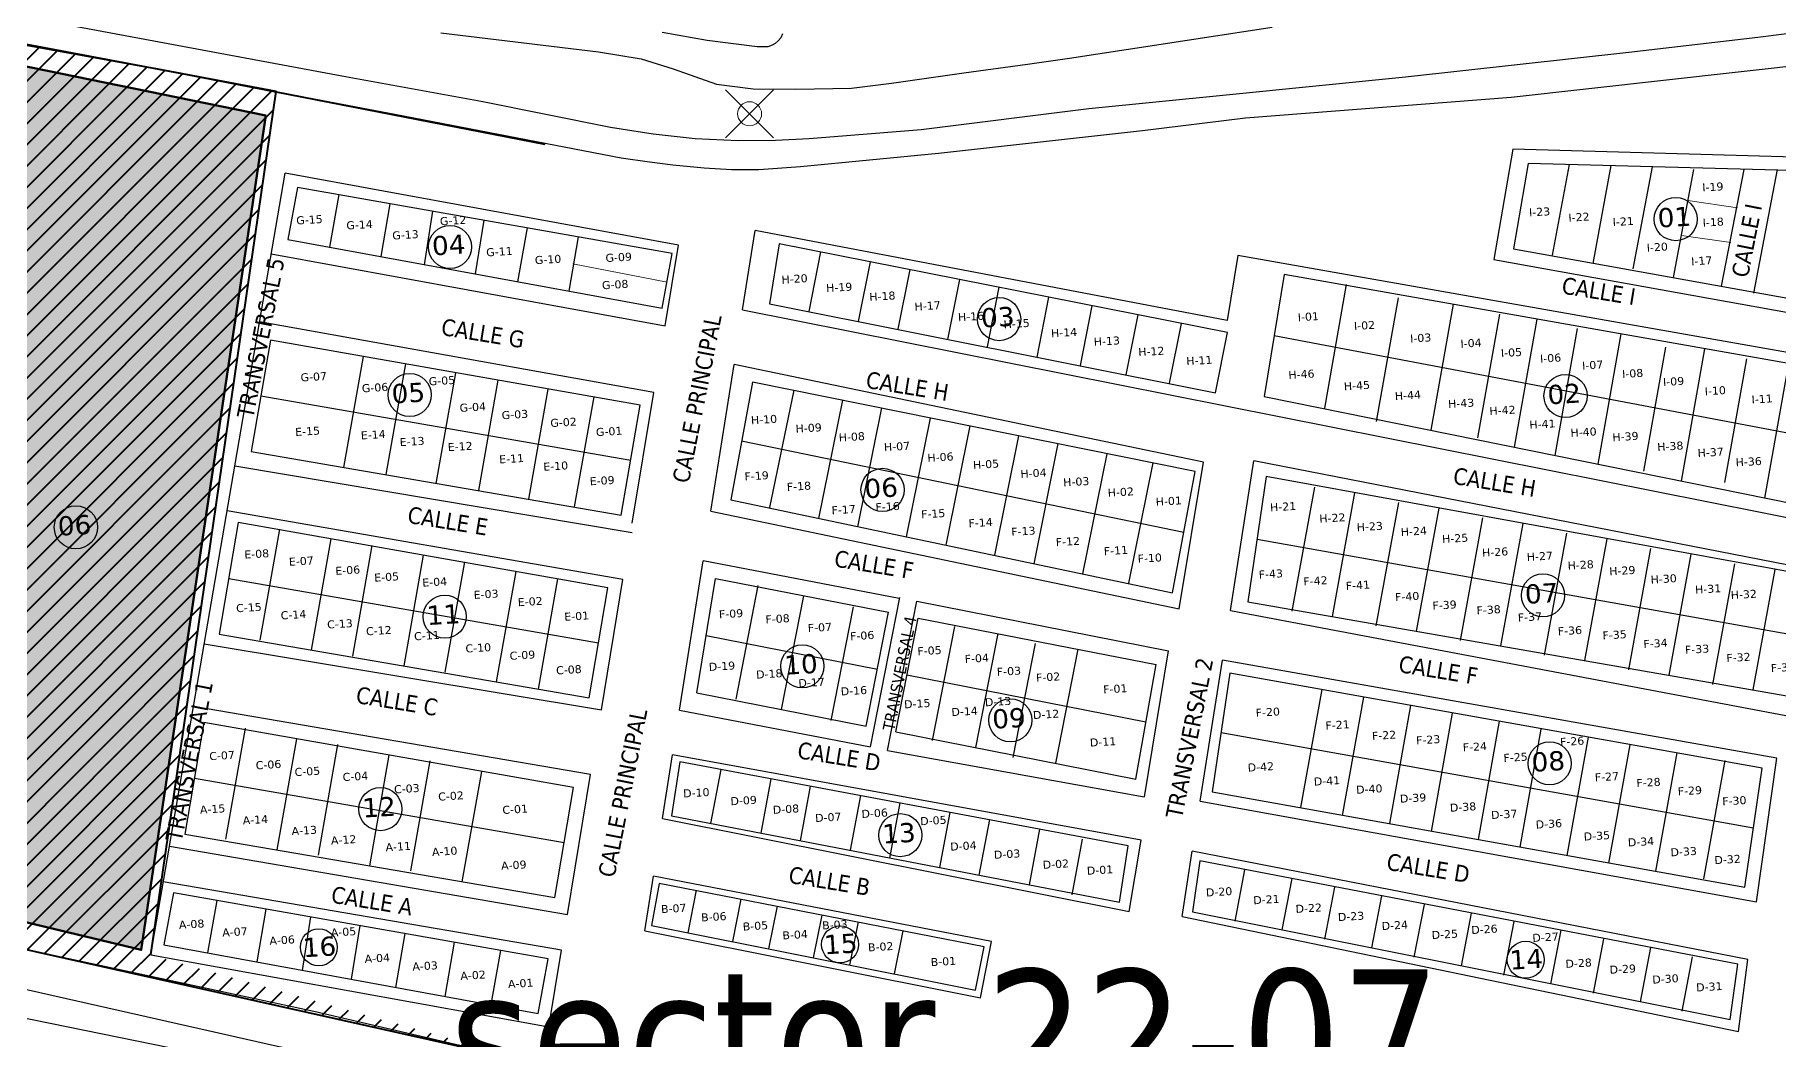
# Model space of a CAD drawing. Header units: metres. Extents: x 2 to 659295185, y -28 to 1124222152.
# Drawn here: x 657297.8 to 657661.3, y 1122359.4 to 1122568.8 of the extents above; entities that cross this region are included whole.
import ezdxf

# ---------------------------------------------------------------- set-up
doc = ezdxf.new("R2010")
doc.units = ezdxf.units.M
doc.header["$MEASUREMENT"] = 0
doc.header["$PDMODE"] = 35
doc.header["$PDSIZE"] = 5
doc.linetypes.add('HIDDEN', pattern=[0.375, 0.25, -0.125])
for name, color, linetype in [('CALLES', 1, 'CONTINUOUS'), ('Cota', 3, 'CONTINUOUS'), ('LOTES DE TERRENO PARA URBANIZAR', 1, 'CONTINUOUS'), ('MANZANA', 30, 'CONTINUOUS'), ('Numero de manzana', 6, 'CONTINUOUS'), ('Nº parcela', 4, 'CONTINUOUS'), ('Parcelas', 140, 'CONTINUOUS'), ('PUNTO', 3, 'CONTINUOUS'), ('TEXTOS', 7, 'CONTINUOUS')]:
    doc.layers.add(name, color=color, linetype=linetype)
doc.layers.add('OCUPACIONES IRREGULARES', color=34, linetype='CONTINUOUS', lineweight=200)
doc.styles.add('ROMAN', font='verdana.ttf')
doc.styles.get("Standard").update_dxf_attribs({"font": 'tahoma.ttf'})

msp = doc.modelspace()

# ---------------------------------------------------------------- hatches: boundary and pattern name
at = {"layer": 'LOTES DE TERRENO PARA URBANIZAR', "lineweight": 40}
h = msp.add_hatch(dxfattribs=at)
h.set_pattern_fill('ANSI31', color=1, scale=25, style=0)
edge = h.paths.add_edge_path()
edge.add_line((657322, 1122377), (657348.1697, 1122556.9868))
edge.add_line((657348.1697, 1122556.9868), (657323.4363, 1122561.6858))
edge.add_line((657323.4363, 1122561.6858), (657272.8811, 1122570.8639))
edge.add_line((657272.8811, 1122570.8639), (657097.1397, 1122602.7692))
edge.add_line((657097.1397, 1122602.7692), (657078.2462, 1122426.7833))
edge.add_line((657078.2462, 1122426.7833), (657404.897, 1122353.7881))
at = {"layer": 'OCUPACIONES IRREGULARES', "lineweight": 200, "transparency": 33554651}
h = msp.add_hatch(color=256, dxfattribs=at)
h.dxf.hatch_style = 1
h.set_gradient(color1=(153, 76, 0), one_color=1, tint=1)
h.paths.add_polyline_path([(657346, 1122552), (657014, 1122620), (656982, 1122459), (657320, 1122378)])

# ---------------------------------------------------------------- linework, layer by layer
at = {"layer": 'Cota', "lineweight": 0}
for p, q in [((657642.4889, 1122534.2541), (657652.802, 1122532.7547)), ((657641.1147, 1122527.0151), (657651.4277, 1122525.5157)), ((657410.007, 1122521.109), (657429.6558, 1122517.2751))]:
    msp.add_line(p, q, dxfattribs=at)
at = {"layer": 'LOTES DE TERRENO PARA URBANIZAR', "color": 1, "lineweight": 40}
msp.add_lwpolyline([(657322, 1122377), (657348.1697, 1122556.9868), (657323.4363, 1122561.6858), (657272.8811, 1122570.8639), (657097.1397, 1122602.7692), (657078.2462, 1122426.7833), (657404.897, 1122353.7881)], dxfattribs=at)
at = {"layer": 'MANZANA', "lineweight": -2}
for p, q in [((657701.3269, 1122573.8633), (657657.0797, 1122568.2545)), ((657272.8811, 1122570.8639), (657323.4363, 1122561.6858)), ((657362.5629, 1122560.0861), (657301.7003, 1122571.4338)), ((657382.4683, 1122569.2443), (657415.361, 1122565.3051)), ((657438.0288, 1122567.6146), (657428.6038, 1122569.3443)), ((657453.6959, 1122569.0043), (657453.3743, 1122568.2345)), ((657513.5525, 1122563.9654), (657555.8207, 1122570.454)), ((657415.361, 1122565.3051), (657424.2418, 1122563.7954)), ((657448.4516, 1122566.3349), (657438.0288, 1122567.6146)), ((657449.8699, 1122566.3349), (657448.4516, 1122566.3349)), ((657450.6367, 1122566.3449), (657449.8699, 1122566.3349)), ((657451.519, 1122566.6748), (657450.6367, 1122566.3449)), ((657452.1705, 1122567.0147), (657451.519, 1122566.6748)), ((657452.8301, 1122567.5646), (657452.1705, 1122567.0147)), ((657453.3743, 1122568.2345), (657452.8301, 1122567.5646)), ((657605.6339, 1122555.857), (657702.1267, 1122566.5648)), ((657657.0797, 1122568.2545), (657630.1323, 1122565.1451)), ((657323.4363, 1122561.6858), (657372.9032, 1122552.2877)), ((657424.2418, 1122563.7954), (657430.9374, 1122561.7158)), ((657430.9374, 1122561.7158), (657439.9336, 1122558.5565)), ((657491.5361, 1122560.886), (657504.7872, 1122562.7056)), ((657504.7872, 1122562.7056), (657513.5525, 1122563.9654)), ((657630.1323, 1122565.1451), (657583.5845, 1122559.9662)), ((657390.8626, 1122554.9072), (657362.5629, 1122560.0861)), ((657439.9336, 1122558.5565), (657447.6105, 1122557.5866)), ((657468.1014, 1122557.6766), (657476.4215, 1122558.7164)), ((657476.4215, 1122558.7164), (657491.5361, 1122560.886)), ((657583.5845, 1122559.9662), (657546.239, 1122556.2569)), ((657417.843, 1122549.4983), (657390.8626, 1122554.9072)), ((657447.6105, 1122557.5866), (657456.483, 1122557.5167)), ((657456.483, 1122557.5167), (657468.1014, 1122557.6766)), ((657546.239, 1122556.2569), (657517.5435, 1122553.3675)), ((657550.2053, 1122551.5179), (657605.6339, 1122555.857)), ((657372.9032, 1122552.2877), (657420.0611, 1122543.1996)), ((657517.5435, 1122553.3675), (657482.6059, 1122549.0084)), ((657528.7414, 1122548.8784), (657550.2053, 1122551.5179)), ((657426.7238, 1122548.0986), (657417.843, 1122549.4983)), ((657435.4974, 1122547.1388), (657426.7238, 1122548.0986)), ((657444.4771, 1122546.7389), (657435.4974, 1122547.1388)), ((657459.2701, 1122547.1388), (657452.2612, 1122546.7689)), ((657482.6059, 1122549.0084), (657459.2701, 1122547.1388)), ((657486.2423, 1122544.1594), (657528.7414, 1122548.8784)), ((657452.2612, 1122546.7689), (657444.4771, 1122546.7389)), ((657457.4313, 1122541.3799), (657486.2423, 1122544.1594)), ((657420.0611, 1122543.1996), (657425.9817, 1122542.3398)), ((657425.9817, 1122542.3398), (657430.8055, 1122541.6999)), ((657430.8055, 1122541.6999), (657437.3857, 1122541.07)), ((657437.3857, 1122541.07), (657443.0835, 1122540.7601)), ((657443.0835, 1122540.7601), (657448.7814, 1122540.7801)), ((657448.7814, 1122540.7801), (657457.4313, 1122541.3799)), ((657355.9744, 1122365.1858), (657222.8205, 1122393.79)), ((657404.897, 1122353.7881), (657355.9744, 1122365.1858))]:
    msp.add_line(p, q, dxfattribs=at)
at = {"layer": 'MANZANA', "lineweight": -3}
for p, q in [((657432, 1122525), (657350, 1122540)), ((657445.3972, 1122511.4777), (657448, 1122528)), ((657546.3865, 1122509.2597), (657448, 1122528)), ((657347.1087, 1122523.1685), (657429.2081, 1122508.1449)), ((657429.2081, 1122508.1449), (657432, 1122525)), ((657548.6251, 1122522.7943), (657546.3865, 1122509.2597)), ((657689, 1122498), (657548.6251, 1122522.7943)), ((657445.3972, 1122511.4777), (657679, 1122465)), ((657426.9095, 1122494.2684), (657344.6748, 1122509)), ((657438.7806, 1122469.4767), (657443.6033, 1122500.0908)), ((657541.4946, 1122479.6825), (657443.6033, 1122500.0908)), ((657422.3928, 1122467.0008), (657426.9095, 1122494.2684)), ((657339.5186, 1122478.9835), (657422.3928, 1122465.0584)), ((657536.4392, 1122449.1169), (657541.4946, 1122479.6825)), ((657547.0752, 1122448.8098), (657552, 1122480)), ((657691.1966, 1122452.843), (657552, 1122480)), ((657420.4493, 1122455.268), (657337.8958, 1122469.5365)), ((657438.7806, 1122469.4767), (657536.4392, 1122449.1169)), ((657432.2103, 1122428), (657437.1564, 1122459.167)), ((657478.0265, 1122451.3065), (657437.1564, 1122459.167)), ((657415.9495, 1122428.1027), (657420.4493, 1122455.268)), ((657472.0236, 1122420.3428), (657478.161, 1122451.5012)), ((657475.5882, 1122419.5904), (657481.7256, 1122450.7487)), ((657481.7236, 1122450.7388), (657534.1927, 1122440.4038)), ((657547.0752, 1122448.8098), (657685.8339, 1122422.5322)), ((657333.1348, 1122441.8205), (657415.9495, 1122428.1027)), ((657529.1442, 1122409.9491), (657534.1927, 1122440.4038)), ((657540.7913, 1122409.0114), (657545.4319, 1122438.4021)), ((657661, 1122418), (657545.4319, 1122438.4021)), ((657413.7072, 1122414.5656), (657330.8966, 1122428.7908)), ((657432.2103, 1122428), (657472.0236, 1122420.3428)), ((657428.6922, 1122405.4375), (657430.781, 1122418.6967)), ((657528.4671, 1122400.9166), (657430.781, 1122418.6967)), ((657475.5882, 1122419.5904), (657529.1427, 1122409.9507)), ((657656.7947, 1122388.0371), (657661, 1122418)), ((657408.8704, 1122385.3658), (657413.7072, 1122414.5656)), ((657540.7913, 1122409.0114), (657656.7947, 1122388.0371)), ((657428.6922, 1122405.4375), (657526, 1122386)), ((657325.8858, 1122399.6208), (657408.8704, 1122385.3658)), ((657526, 1122386), (657528.4671, 1122400.9166)), ((657537, 1122385), (657539.1442, 1122398.5799)), ((657655, 1122376), (657539.1442, 1122398.5799)), ((657407.6411, 1122377.9445), (657324.6123, 1122392.2071)), ((657425, 1122382), (657426.7987, 1122393.4179)), ((657497.2802, 1122379.7516), (657426.7987, 1122393.4179)), ((657537, 1122385), (657653, 1122361)), ((657425, 1122382), (657495, 1122368)), ((657322, 1122377), (657405, 1122362)), ((657405, 1122362), (657407.6411, 1122377.9445)), ((657495, 1122368), (657497.2802, 1122379.7516)), ((657653, 1122361), (657655, 1122376))]:
    msp.add_line(p, q, dxfattribs=at)
for points in [[(657602, 1122522), (657702, 1122504), (657702, 1122522), (657675, 1122527), (657677, 1122543), (657606, 1122545), (657602, 1122522), (657602, 1122522)], [(657322, 1122377), (657350, 1122540)]]:
    msp.add_lwpolyline(points, dxfattribs=at)
at = {"layer": 'MANZANA', "lineweight": -2}
msp.add_lwpolyline([(657273.3098, 1122374.8838), (657348.446, 1122357.9673), (657381.7922, 1122351.0287), (657398.2426, 1122347.2295), (657401.978, 1122346.0297), (657404.0642, 1122344.83), (657406.0432, 1122343.1803), (657407.2553, 1122341.3007), (657408.0305, 1122338.9811), (657408.2613, 1122336.6616), (657408.2778, 1122333.8922), (657407.9562, 1122331.1327), (657402.1677, 1122302.1286), (657401.8461, 1122301.4588), (657399.5455, 1122300.7889), (657397.6819, 1122300.7789), (657394.9443, 1122301.0989), (657270.7866, 1122326.2137)], dxfattribs=at)
at = {"layer": 'Numero de manzana', "lineweight": -2}
for centre, radius in [((657639.935, 1122530.4018), 4.5001), ((657384.3912, 1122524.5896), 4.5001), ((657498.8623, 1122509.5476), 4.5001), ((657375.9726, 1122493.7336), 4.5001), ((657616.9642, 1122493.5295), 4.5001), ((657474.5652, 1122473.9357), 4.5001), ((657306.3783, 1122466.1386), 4.5001), ((657612.2565, 1122451.9394), 4.5001), ((657383.2836, 1122447.5115), 4.5001), ((657457.8338, 1122437.1527), 4.5001), ((657501.2027, 1122425.8969), 4.5001), ((657613.6436, 1122416.9114), 4.5001), ((657369.8708, 1122407.3694), 4.5001), ((657478.2571, 1122401.9391), 4.5001), ((657357.0294, 1122378.55), 3.8521), ((657465.7042, 1122379.161), 3.8521), ((657608.6568, 1122375.959), 3.8521)]:
    msp.add_circle(centre, radius, dxfattribs=at)
at = {"layer": 'Nº parcela', "lineweight": 40}
msp.add_lwpolyline([(656991.9739, 1122626.5494), (657130.0419, 1122597.9446), (657233.275, 1122578.7629), (657329.5623, 1122560.5215), (657404.1619, 1122545.9992)], dxfattribs=at)
at = {"layer": 'OCUPACIONES IRREGULARES', "lineweight": 200}
msp.add_lwpolyline([(657346, 1122552), (657014, 1122620), (656982, 1122459), (657320, 1122378), (657346, 1122552)], dxfattribs=at)
at = {"layer": 'Parcelas', "lineweight": -3}
for p, q in [((657614.2217, 1122522.9131), (657617.7834, 1122541.7918)), ((657622.7275, 1122521.1443), (657626.4997, 1122541.5564)), ((657631.0655, 1122520.0085), (657635.087, 1122541.3244)), ((657639.4813, 1122518.2062), (657643.7359, 1122540.7574)), ((657649.51, 1122516.4189), (657654.182, 1122540.7534)), ((657656.1893, 1122514.9755), (657661.1384, 1122540.7534)), ((657361.1948, 1122535.4992), (657359.2698, 1122524.5275)), ((657371.8625, 1122533.5867), (657369.9375, 1122522.615)), ((657380.7448, 1122532.0692), (657378.9875, 1122520.9006)), ((657391.4125, 1122530.1567), (657389.6552, 1122518.9881)), ((657400.4425, 1122528.6132), (657398.4608, 1122517.3186)), ((657411.1102, 1122526.7007), (657409.1285, 1122515.4061)), ((657459.2445, 1122511.149), (657461.7147, 1122523.6087)), ((657469.5818, 1122509.024), (657472.052, 1122521.4837)), ((657477.8389, 1122507.4437), (657480.3127, 1122519.9216)), ((657488.1763, 1122505.3187), (657490.6501, 1122517.7965)), ((657496.4333, 1122503.7385), (657498.9107, 1122516.2344)), ((657566.7523, 1122490.9679), (657571.3146, 1122516.7856)), ((657506.7707, 1122501.6134), (657509.2481, 1122514.1094)), ((657515.8068, 1122499.8509), (657518.2841, 1122512.3468)), ((657577.5397, 1122488.1924), (657582.1019, 1122514.0101)), ((657588.9511, 1122486.368), (657593.5919, 1122512.6303)), ((657525.3651, 1122497.9082), (657527.8461, 1122510.4223)), ((657534.3897, 1122496.1718), (657536.8671, 1122508.6677)), ((657598.6765, 1122484.7715), (657603.2388, 1122510.5892)), ((657606.3461, 1122482.8356), (657611.0655, 1122509.5426)), ((657614.7896, 1122481.1209), (657619.4664, 1122507.5869)), ((657355.9033, 1122503.6103), (657355.9084, 1122503.6395)), ((657556.2085, 1122506.1542), (657680.3053, 1122482.6196)), ((657623.741, 1122479.3031), (657628.539, 1122506.4548)), ((657633.2763, 1122477.8701), (657637.8386, 1122503.6878)), ((657362.2434, 1122478.6002), (657366.3304, 1122501.7711)), ((657371.0991, 1122477.1571), (657375.1709, 1122500.2419)), ((657641.136, 1122475.7707), (657646.0125, 1122503.3671)), ((657650.1931, 1122475.477), (657654.7554, 1122501.2947)), ((657658.5309, 1122472.2383), (657663.4861, 1122500.2793)), ((657381.521, 1122475.2887), (657385.5928, 1122498.3735)), ((657390.3902, 1122473.8433), (657394.4468, 1122496.8419)), ((657344.9514, 1122493.5517), (657422.0593, 1122480.1287)), ((657400.8121, 1122471.9749), (657404.8687, 1122494.9735)), ((657410.3656, 1122470.3697), (657414.4222, 1122493.3682)), ((657451.0612, 1122470.2933), (657456.1126, 1122494.7169)), ((657461.2934, 1122467.9929), (657466.2675, 1122492.6167)), ((657469.4055, 1122466.2518), (657474.4089, 1122491.021)), ((657479.5604, 1122464.1516), (657484.5639, 1122488.9208)), ((657487.821, 1122462.3994), (657492.8552, 1122487.3206)), ((657445.1691, 1122484.147), (657537.3609, 1122465.1102)), ((657497.976, 1122460.2992), (657503.0101, 1122485.2204)), ((657506.1417, 1122458.5145), (657511.2066, 1122483.5877)), ((657516.2966, 1122456.4143), (657521.3615, 1122481.4875)), ((657525.9286, 1122454.4879), (657530.9935, 1122479.5611)), ((657559.9649, 1122448.6809), (657564.6684, 1122474.4806)), ((657568.3565, 1122447.539), (657573.0599, 1122473.3387)), ((657577.5098, 1122445.6191), (657582.1891, 1122471.2865)), ((657451.1385, 1122470.0931), (657451.1467, 1122470.1337)), ((657585.9013, 1122444.4772), (657590.5806, 1122470.1445)), ((657595.0546, 1122442.5573), (657599.7098, 1122468.0923)), ((657344.8145, 1122442.5652), (657348.9015, 1122465.736)), ((657355.5285, 1122440.5312), (657359.6155, 1122463.702)), ((657552.6554, 1122463.6614), (657674.4431, 1122441.9322)), ((657603.4461, 1122441.4154), (657608.1013, 1122466.9504)), ((657612.5995, 1122439.4955), (657617.2305, 1122464.8982)), ((657620.991, 1122438.3536), (657625.6221, 1122463.7562)), ((657364.0921, 1122439.2537), (657368.1639, 1122462.3384)), ((657374.8062, 1122437.2196), (657378.878, 1122460.3044)), ((657630.1443, 1122436.4337), (657634.7513, 1122461.704)), ((657638.5358, 1122435.2918), (657643.1428, 1122460.5621)), ((657383.3832, 1122435.9399), (657387.4399, 1122458.9384)), ((657394.0973, 1122433.9059), (657398.1539, 1122456.9044)), ((657647.6892, 1122433.3719), (657652.272, 1122458.5099)), ((657656.0807, 1122432.23), (657660.6635, 1122457.3679)), ((657338.2365, 1122455.4827), (657415.3444, 1122442.0596)), ((657402.8092, 1122432.362), (657406.8658, 1122455.3605)), ((657435.8546, 1122431.6494), (657439.7153, 1122455.4683)), ((657439.7153, 1122455.4683), (657475.8101, 1122448.4181)), ((657444.0312, 1122430.3226), (657448.6593, 1122454.0173)), ((657453.5159, 1122428.174), (657458.144, 1122451.8687)), ((657463.8805, 1122425.8301), (657468.5086, 1122449.5247)), ((657471.1772, 1122424.6986), (657475.8101, 1122448.4181)), ((657477.3326, 1122423.4873), (657481.9672, 1122447.2155)), ((657481.9672, 1122447.2155), (657531.6055, 1122437.52)), ((657484.9749, 1122421.6768), (657489.6141, 1122445.4284)), ((657437.7849, 1122443.5589), (657473.4936, 1122436.5582)), ((657494.0127, 1122420.2049), (657498.6519, 1122443.9566)), ((657501.8309, 1122418.1028), (657506.4747, 1122441.8778)), ((657510.6928, 1122416.9226), (657515.3366, 1122440.6977)), ((657479.6499, 1122435.3514), (657529.4892, 1122425.5801)), ((657527.3729, 1122413.6402), (657531.6055, 1122437.52)), ((657435.8546, 1122431.6494), (657471.1772, 1122424.6986)), ((657561.7951, 1122407.6729), (657566.2, 1122432.3151)), ((657570.4835, 1122406.0384), (657574.8902, 1122430.6906)), ((657580.3, 1122404.3547), (657584.7067, 1122429.0069)), ((657588.9884, 1122402.7203), (657593.3968, 1122427.3825)), ((657337.6527, 1122401.0941), (657341.7397, 1122424.265)), ((657477.3326, 1122423.4873), (657527.3729, 1122413.6402)), ((657598.8049, 1122401.0366), (657603.2133, 1122425.6988)), ((657607.4932, 1122399.4021), (657611.9035, 1122424.0743)), ((657348.3686, 1122398.8499), (657352.4556, 1122422.0208)), ((657356.9303, 1122397.7826), (657361.0021, 1122420.8674)), ((657545.1493, 1122423.3683), (657656.1375, 1122403.4978)), ((657617.3097, 1122397.7184), (657621.72, 1122422.3906)), ((657625.9981, 1122396.084), (657630.4102, 1122420.7662)), ((657367.6462, 1122395.5384), (657371.718, 1122418.6231)), ((657376.2214, 1122394.4688), (657380.2781, 1122417.4674)), ((657635.8146, 1122394.4003), (657640.2266, 1122419.0825)), ((657645.8076, 1122392.816), (657650.2197, 1122417.4982)), ((657331.0766, 1122413.8014), (657408.1845, 1122400.3783)), ((657386.9373, 1122392.2246), (657390.9939, 1122415.2231)), ((657438.7685, 1122404.3564), (657440.8831, 1122415.6557)), ((657449.2248, 1122402.3805), (657451.3393, 1122413.6798)), ((657457.4256, 1122400.7628), (657459.5586, 1122412.1608)), ((657467.8819, 1122398.7869), (657470.0149, 1122410.1849)), ((657551.9787, 1122409.3565), (657551.9919, 1122409.4307)), ((657476.0827, 1122397.1692), (657478.2341, 1122408.666)), ((657486.5389, 1122395.1933), (657488.6904, 1122406.6901)), ((657494.7397, 1122393.5756), (657496.9097, 1122405.1711)), ((657505.196, 1122391.5997), (657507.3659, 1122403.1952)), ((657514.0715, 1122389.5249), (657516.2415, 1122401.1204)), ((657548.0731, 1122384.0293), (657550.1208, 1122394.6899)), ((657557.8895, 1122382.2207), (657559.9372, 1122392.8813)), ((657566.7502, 1122380.2785), (657568.8281, 1122391.0966)), ((657335.7458, 1122388.3472), (657333.8209, 1122377.3755)), ((657434.0285, 1122381.5963), (657435.771, 1122390.4648)), ((657443.3388, 1122379.7365), (657445.0814, 1122388.605)), ((657450.8646, 1122378.2291), (657452.6485, 1122387.1486)), ((657576.5666, 1122378.4699), (657578.6445, 1122389.2879)), ((657585.4273, 1122376.5277), (657587.5355, 1122387.5033)), ((657346.0033, 1122386.4981), (657344.0783, 1122375.5263)), ((657355.2959, 1122384.9171), (657353.5386, 1122373.7485)), ((657460.175, 1122376.3693), (657461.9589, 1122385.2888)), ((657467.7605, 1122374.85), (657469.5254, 1122383.8326)), ((657595.2437, 1122374.7191), (657597.3519, 1122385.6946)), ((657604.1044, 1122372.7769), (657606.2428, 1122383.91)), ((657365.5534, 1122383.068), (657363.796, 1122371.8994)), ((657374.9935, 1122381.4612), (657373.0119, 1122370.1665)), ((657477.0708, 1122372.9901), (657478.8358, 1122381.9727)), ((657613.9208, 1122370.9683), (657616.0592, 1122382.1013)), ((657622.7915, 1122369.0241), (657624.9602, 1122380.3147)), ((657385.251, 1122379.612), (657383.2693, 1122368.3174)), ((657394.9031, 1122377.9057), (657392.9215, 1122366.6111)), ((657632.6079, 1122367.2155), (657634.7766, 1122378.506)), ((657641.2617, 1122365.2633), (657643.4304, 1122376.5539))]:
    msp.add_line(p, q, dxfattribs=at)
for points in [[(657609.1801, 1122542.0241), (657606.1323, 1122524.2269), (657697.2851, 1122507.8194), (657697.2851, 1122519.3093), (657671.5415, 1122523.2903), (657674.167, 1122540.2689), (657609.1801, 1122542.0241)], [(657350.5562, 1122526.1801), (657428.6018, 1122511.8241), (657430.7059, 1122523.2627), (657352.6039, 1122536.9657), (657350.5562, 1122526.1801)], [(657452.9838, 1122525.264), (657450.9874, 1122512.7292), (657543.9724, 1122494.2003), (657546.4692, 1122506.7302), (657452.9838, 1122525.264)], [(657554.1222, 1122493.4407), (657675.9259, 1122468.7059), (657684.6848, 1122496.5333), (657558.2948, 1122518.8677), (657554.1222, 1122493.4407)], [(657346.9505, 1122505.1894), (657342.9523, 1122481.914), (657420.0898, 1122468.6634), (657424.0288, 1122491.5939), (657346.9505, 1122505.1894)], [(657447.4399, 1122496.42), (657442.8984, 1122471.874), (657534.9915, 1122452.4434), (657539.7302, 1122477.777), (657447.4399, 1122496.42)], [(657554.5621, 1122476.7109), (657550.7487, 1122450.6118), (657672.2758, 1122429.4037), (657676.6103, 1122454.4607), (657554.5621, 1122476.7109)], [(657340.2356, 1122467.1203), (657336.2374, 1122443.845), (657413.3749, 1122430.5944), (657417.3139, 1122453.5248), (657340.2356, 1122467.1203)], [(657547.0018, 1122435.7468), (657543.2968, 1122410.9898), (657654.3195, 1122391.0822), (657657.9555, 1122415.9134), (657547.0018, 1122435.7468)], [(657333.0757, 1122425.4391), (657329.0774, 1122402.1637), (657406.215, 1122388.9131), (657410.1539, 1122411.8436), (657333.0757, 1122425.4391)], [(657432.2782, 1122417.2469), (657430.5678, 1122405.9742), (657523.9664, 1122387.9842), (657525.7932, 1122399.7468), (657432.2782, 1122417.2469)], [(657540.7435, 1122396.568), (657539.2024, 1122385.9735), (657651.285, 1122363.4647), (657652.8585, 1122375.0328), (657540.7435, 1122396.568)], [(657427.9996, 1122391.8613), (657426.4132, 1122383.1216), (657493.9368, 1122369.6169), (657495.7435, 1122378.6506), (657427.9996, 1122391.8613)], [(657324.697, 1122379.0914), (657402.7426, 1122364.7354), (657404.8467, 1122376.174), (657326.7447, 1122389.877), (657324.697, 1122379.0914)], [(657272.2925, 1122368.5965), (657394.0998, 1122343.7699), (657386.9892, 1122308.8831), (657264.8234, 1122334.8029), (657272.2925, 1122368.5965)]]:
    msp.add_lwpolyline(points, dxfattribs=at)
at = {"layer": 'PUNTO', "lineweight": 0}
msp.add_point((657446.8479, 1122552.3749), dxfattribs=at)

# ---------------------------------------------------------------- texts
at = {"layer": 'CALLES', "color": 0}
for s, height, rotation, p in [('CALLE I', 3.5001, 78.856172, (657654.967, 1122518.0248)), ('TRANSVERSAL 5', 3.5001, 78.856172, (657343.3451, 1122488.6698)), ('CALLE I', 3.5001, 350.748023, (657615.9876, 1122514.9174)), ('CALLE G', 3.5001, 350.748023, (657382.3597, 1122506.2736)), ('CALLE PRINCIPAL', 3.5001, 78.856172, (657434.1494, 1122475.153)), ('CALLE H', 3.5001, 350.748023, (657470.9011, 1122495.2394)), ('CALLE H', 3.5001, 350.748023, (657593.3338, 1122475.2224)), ('CALLE E', 3.5001, 350.748023, (657375.3396, 1122467.0859)), ('CALLE F', 3.5001, 350.748023, (657464.3143, 1122457.9751)), ('TRANSVERSAL 4', 2.5001, 78.856172, (657477.0129, 1122423.5502)), ('TRANSVERSAL 2', 3.5001, 78.856172, (657536.9913, 1122405.2412)), ('CALLE F', 3.5001, 350.748023, (657581.9663, 1122435.9741)), ('TRANSVERSAL 1', 3.5001, 78.856172, (657328.4327, 1122400.4211)), ('CALLE C', 3.5001, 350.748023, (657364.5956, 1122429.5329)), ('CALLE PRINCIPAL', 3.5001, 78.856172, (657418.6624, 1122392.9347)), ('CALLE D', 3.5001, 350.748023, (657456.6294, 1122418.018)), ('CALLE D', 3.5001, 350.748023, (657579.4621, 1122394.7527)), ('CALLE B', 3.5001, 350.748023, (657454.7914, 1122392.0224)), ('CALLE A', 3.5001, 350.748023, (657359.4177, 1122387.8993))]:
    msp.add_text(s, height=height, rotation=rotation, dxfattribs=at).set_placement(p)
at = {"layer": 'Numero de manzana', "lineweight": -2, "style": 'ROMAN'}
for s, height, p in [('I-19', 1.66834, (657645.5146, 1122536.1567)), ('I-23', 1.66834, (657609.3946, 1122530.9534)), ('01', 4, (657636.2873, 1122528.6252)), ('G-15', 1.66834, (657352.3775, 1122529.2687)), ('G-14', 1.66834, (657362.8223, 1122528.2277)), ('G-12', 1.66834, (657382.3229, 1122529.1086)), ('I-22', 1.66834, (657617.6037, 1122529.8512)), ('I-21', 1.66834, (657626.8343, 1122528.9376)), ('I-18', 1.66834, (657645.5997, 1122528.8135)), ('G-13', 1.66834, (657372.3902, 1122526.1299)), ('04', 4, (657380.7435, 1122522.813)), ('I-20', 1.66834, (657633.9367, 1122523.6052)), ('G-11', 1.66834, (657391.9805, 1122522.6181)), ('G-10', 1.66834, (657402.1212, 1122520.9902)), ('G-09', 1.66834, (657416.852, 1122521.4498)), ('I-17', 1.66834, (657643.2039, 1122520.7503)), ('H-20', 1.66834, (657453.5435, 1122516.9471)), ('G-08', 1.66834, (657416.1175, 1122515.7638)), ('H-19', 1.66834, (657462.8472, 1122515.1795)), ('H-18', 1.66834, (657471.8468, 1122513.3375)), ('H-17', 1.66834, (657481.272, 1122511.3217)), ('H-16', 1.66834, (657490.3324, 1122509.0974)), ('03', 4, (657495.2147, 1122507.771)), ('I-01', 1.66834, (657561.186, 1122509.0924)), ('H-15', 1.66834, (657499.8428, 1122507.6128)), ('H-14', 1.66834, (657509.7302, 1122505.7509)), ('I-02', 1.66834, (657572.8976, 1122507.2752)), ('H-13', 1.66834, (657518.6447, 1122503.9685)), ('H-12', 1.66834, (657527.924, 1122501.8137)), ('I-03', 1.66834, (657584.6092, 1122504.6537)), ('I-04', 1.66834, (657595.1047, 1122503.5812)), ('I-05', 1.66834, (657603.5327, 1122501.625)), ('H-11', 1.66834, (657537.933, 1122499.9319)), ('I-06', 1.66834, (657611.6931, 1122500.4582)), ('I-07', 1.66834, (657620.4617, 1122499.0084)), ('G-07', 1.66834, (657353.2724, 1122496.5311)), ('G-06', 1.66834, (657366.0509, 1122494.2664)), ('05', 4, (657372.325, 1122491.957)), ('G-05', 1.66834, (657379.9943, 1122495.7133)), ('H-46', 1.66834, (657559.2279, 1122497.0473)), ('H-45', 1.66834, (657570.7936, 1122494.6938)), ('02', 4, (657613.3165, 1122491.7529)), ('I-08', 1.66834, (657628.8045, 1122497.2608)), ('I-09', 1.66834, (657637.3298, 1122495.5925)), ('H-44', 1.66834, (657581.4229, 1122492.678)), ('H-43', 1.66834, (657592.5264, 1122490.9999)), ('I-10', 1.66834, (657646.0254, 1122493.6611)), ('I-11', 1.66834, (657655.7911, 1122491.9383)), ('G-04', 1.66834, (657386.4266, 1122490.1941)), ('G-03', 1.66834, (657395.2091, 1122488.6567)), ('G-02', 1.66834, (657405.3498, 1122487.0289)), ('H-10', 1.66834, (657447.1709, 1122487.6187)), ('H-42', 1.66834, (657601.1369, 1122489.5203)), ('E-15', 1.66834, (657352.1499, 1122485.1737)), ('E-14', 1.66834, (657365.8332, 1122484.4536)), ('G-01', 1.66834, (657414.8567, 1122485.1298)), ('H-09', 1.66834, (657456.4745, 1122485.8511)), ('H-08', 1.66834, (657465.4741, 1122484.0091)), ('H-41', 1.66834, (657609.4676, 1122486.6555)), ('H-40', 1.66834, (657618.0415, 1122484.9872)), ('H-39', 1.66834, (657626.7735, 1122484.0687)), ('E-13', 1.66834, (657373.939, 1122483.0408)), ('E-12', 1.66834, (657383.9587, 1122482.0024)), ('H-07', 1.66834, (657474.8993, 1122481.9933)), ('H-06', 1.66834, (657483.9597, 1122479.769)), ('H-38', 1.66834, (657636.1258, 1122482.0529)), ('H-37', 1.66834, (657644.5417, 1122480.767)), ('E-11', 1.66834, (657394.6758, 1122479.4486)), ('E-10', 1.66834, (657403.8782, 1122477.9198)), ('H-05', 1.66834, (657493.4701, 1122478.2844)), ('H-04', 1.66834, (657503.3575, 1122476.4226)), ('H-36', 1.66834, (657652.471, 1122478.8207)), ('E-09', 1.66834, (657413.563, 1122474.8847)), ('F-19', 1.66834, (657445.8341, 1122475.8849)), ('F-18', 1.66834, (657454.6545, 1122473.71)), ('06', 4, (657470.9175, 1122472.1591)), ('H-03', 1.66834, (657512.272, 1122474.6401)), ('H-02', 1.66834, (657521.5513, 1122472.4853)), ('F-17', 1.66834, (657463.9793, 1122468.833)), ('F-16', 1.66834, (657473.1402, 1122469.4699)), ('H-01', 1.66834, (657531.5603, 1122470.6036)), ('H-21', 1.66834, (657555.397, 1122469.4368)), ('06', 4, (657302.7307, 1122464.362)), ('F-15', 1.66834, (657482.6506, 1122467.9854)), ('F-14', 1.66834, (657492.5379, 1122466.1235)), ('H-22', 1.66834, (657565.6736, 1122467.0834)), ('H-23', 1.66834, (657573.4611, 1122465.3073)), ('F-13', 1.66834, (657501.4524, 1122464.3411)), ('F-12', 1.66834, (657510.7317, 1122462.1862)), ('H-24', 1.66834, (657582.6575, 1122464.314)), ('H-25', 1.66834, (657591.2679, 1122462.8344)), ('E-08', 1.66834, (657341.5448, 1122459.6015)), ('E-07', 1.66834, (657350.838, 1122458.1042)), ('F-11', 1.66834, (657520.7407, 1122460.3045)), ('F-10', 1.66834, (657527.8032, 1122458.7376)), ('H-26', 1.66834, (657599.5986, 1122459.9696)), ('H-27', 1.66834, (657608.9258, 1122459.098)), ('E-06', 1.66834, (657360.5215, 1122456.2024)), ('E-05', 1.66834, (657368.6272, 1122454.7897)), ('F-43', 1.66834, (657553.0447, 1122455.4314)), ('H-28', 1.66834, (657617.4455, 1122457.3008)), ('H-29', 1.66834, (657626.1232, 1122456.1029)), ('H-30', 1.66834, (657634.7458, 1122454.385)), ('E-04', 1.66834, (657378.647, 1122453.7513)), ('E-03', 1.66834, (657389.364, 1122451.1974)), ('F-42', 1.66834, (657562.3556, 1122453.9892)), ('F-41', 1.66834, (657571.1954, 1122453.0726)), ('F-40', 1.66834, (657581.472, 1122450.7191)), ('07', 4, (657608.6089, 1122450.1628)), ('H-31', 1.66834, (657644.0129, 1122452.2898)), ('H-32', 1.66834, (657651.4437, 1122451.1429)), ('C-15', 1.66834, (657339.8428, 1122448.4099)), ('11', 4, (657379.6359, 1122445.7349)), ('E-02', 1.66834, (657398.5664, 1122449.6686)), ('F-09', 1.66834, (657440.4969, 1122447.1347)), ('F-39', 1.66834, (657589.2595, 1122448.9431)), ('F-38', 1.66834, (657598.4558, 1122447.9498)), ('C-14', 1.66834, (657349.1361, 1122446.9127)), ('C-13', 1.66834, (657358.8195, 1122445.0109)), ('C-12', 1.66834, (657366.9252, 1122443.5981)), ('E-01', 1.66834, (657408.2513, 1122446.6336)), ('F-08', 1.66834, (657450.2, 1122446.0728)), ('F-07', 1.66834, (657459.0222, 1122444.2726)), ('F-37', 1.66834, (657607.0662, 1122446.4702)), ('F-36', 1.66834, (657615.3969, 1122443.6054)), ('C-11', 1.66834, (657376.945, 1122442.5598)), ('C-10', 1.66834, (657387.6621, 1122440.0059)), ('F-06', 1.66834, (657467.8443, 1122442.5671)), ('F-35', 1.66834, (657624.7241, 1122442.7338)), ('F-34', 1.66834, (657633.2438, 1122440.9366)), ('F-33', 1.66834, (657641.9216, 1122439.7387)), ('C-09', 1.66834, (657396.8644, 1122438.4771)), ('D-19', 1.66834, (657438.3831, 1122436.1797)), ('10', 4, (657454.1861, 1122435.3761)), ('F-05', 1.66834, (657481.8793, 1122439.4411)), ('F-04', 1.66834, (657491.7449, 1122437.8304)), ('F-32', 1.66834, (657650.5441, 1122438.0208)), ('C-08', 1.66834, (657406.5493, 1122435.4421)), ('D-18', 1.66834, (657448.2487, 1122434.569)), ('D-17', 1.66834, (657457.0708, 1122432.7687)), ('F-03', 1.66834, (657498.4354, 1122435.1476)), ('F-02', 1.66834, (657506.6119, 1122433.9226)), ('F-31', 1.66834, (657659.8113, 1122435.9256)), ('D-16', 1.66834, (657465.8929, 1122431.0632)), ('D-13', 1.66834, (657495.9542, 1122428.7957)), ('F-01', 1.66834, (657520.6143, 1122431.4725)), ('D-15', 1.66834, (657479.1063, 1122428.3622)), ('D-14', 1.66834, (657488.9719, 1122426.7514)), ('09', 4, (657497.5551, 1122424.1203)), ('D-12', 1.66834, (657505.9667, 1122426.1314)), ('F-20', 1.66834, (657552.4137, 1122426.6109)), ('F-21', 1.66834, (657566.9506, 1122423.9447)), ('F-22', 1.66834, (657576.6514, 1122421.782)), ('D-11', 1.66834, (657517.8413, 1122420.3935)), ('F-23', 1.66834, (657585.8477, 1122420.8521)), ('F-24', 1.66834, (657595.584, 1122419.3885)), ('F-26', 1.66834, (657615.8619, 1122420.5222)), ('C-07', 1.66834, (657334.2408, 1122417.5522)), ('C-06', 1.66834, (657343.9242, 1122415.6503)), ('C-05', 1.66834, (657352.0299, 1122414.2376)), ('D-42', 1.66834, (657550.7384, 1122415.1843)), ('F-25', 1.66834, (657604.0733, 1122417.1971)), ('08', 4, (657609.9959, 1122415.1348)), ('C-04', 1.66834, (657362.0497, 1122413.1992)), ('C-03', 1.66834, (657372.7668, 1122410.6453)), ('D-41', 1.66834, (657564.5238, 1122412.2646)), ('D-40', 1.66834, (657573.346, 1122410.5592)), ('F-27', 1.66834, (657623.1101, 1122413.1418)), ('F-28', 1.66834, (657631.7878, 1122411.9439)), ('12', 4, (657366.2232, 1122405.5927)), ('C-02', 1.66834, (657381.9691, 1122409.1165)), ('D-10', 1.66834, (657433.0398, 1122409.7802)), ('D-09', 1.66834, (657442.9054, 1122408.1694)), ('D-39', 1.66834, (657582.4769, 1122408.69)), ('F-29', 1.66834, (657640.4104, 1122410.226)), ('F-30', 1.66834, (657649.6776, 1122408.1308)), ('A-15', 1.66834, (657332.2845, 1122406.3996)), ('A-14', 1.66834, (657341.2125, 1122404.1655)), ('C-01', 1.66834, (657395.3518, 1122406.3453)), ('D-08', 1.66834, (657451.7275, 1122406.3691)), ('D-07', 1.66834, (657460.5497, 1122404.6637)), ('D-06', 1.66834, (657470.2256, 1122405.5164)), ('D-05', 1.66834, (657482.4627, 1122404.0004)), ('D-38', 1.66834, (657592.8973, 1122406.8111)), ('D-37', 1.66834, (657601.4801, 1122405.2979)), ('D-36', 1.66834, (657610.7881, 1122403.2985)), ('A-13', 1.66834, (657351.3929, 1122401.9332)), ('A-12', 1.66834, (657359.6075, 1122399.977)), ('13', 4, (657474.6094, 1122400.1625)), ('D-35', 1.66834, (657620.7966, 1122400.7993)), ('A-11', 1.66834, (657370.9836, 1122398.5608)), ('A-10', 1.66834, (657380.667, 1122397.5828)), ('D-04', 1.66834, (657488.7236, 1122398.6944)), ('D-03', 1.66834, (657497.8303, 1122396.9889)), ('D-34', 1.66834, (657629.9982, 1122399.5676)), ('D-33', 1.66834, (657638.9001, 1122397.511)), ('A-09', 1.66834, (657395.0833, 1122394.7029)), ('D-02', 1.66834, (657508.0003, 1122394.9038)), ('D-01', 1.66834, (657517.2019, 1122393.6721)), ('D-32', 1.66834, (657648.0443, 1122395.8779)), ('D-20', 1.66834, (657542.034, 1122389.1282)), ('B-07', 1.66834, (657428.4217, 1122385.6669)), ('D-21', 1.66834, (657551.8996, 1122387.5174)), ('D-22', 1.66834, (657560.7217, 1122385.7172)), ('A-08', 1.66834, (657327.9086, 1122382.3899)), ('B-06', 1.66834, (657436.7873, 1122383.924)), ('B-05', 1.66834, (657445.4607, 1122382.0273)), ('B-03', 1.66834, (657462.0209, 1122382.2586)), ('D-23', 1.66834, (657569.5438, 1122384.0117)), ('D-24', 1.66834, (657578.6748, 1122382.1425)), ('A-07', 1.66834, (657336.9421, 1122380.7787)), ('A-06', 1.66834, (657346.7822, 1122379.06)), ('16', 4, (657353.7915, 1122376.4633)), ('A-05', 1.66834, (657359.5797, 1122380.7787)), ('B-04', 1.66834, (657453.7337, 1122380.1778)), ('15', 4, (657462.4662, 1122377.0743)), ('D-25', 1.66834, (657589.0952, 1122380.2636)), ('D-26', 1.66834, (657597.3544, 1122381.3087)), ('D-27', 1.66834, (657610.0946, 1122379.6636)), ('A-04', 1.66834, (657366.6237, 1122375.3005)), ('B-02', 1.66834, (657471.5711, 1122377.6811)), ('B-01', 1.66834, (657484.6547, 1122374.6107)), ('14', 4, (657605.4188, 1122373.8722)), ('D-28', 1.66834, (657616.9945, 1122374.2518)), ('A-03', 1.66834, (657376.5855, 1122373.6792)), ('A-02', 1.66834, (657386.587, 1122371.7457)), ('D-29', 1.66834, (657626.1961, 1122373.0201)), ('D-30', 1.66834, (657635.098, 1122370.9636)), ('A-01', 1.66834, (657396.5117, 1122370.0466)), ('D-31', 1.66834, (657644.2421, 1122369.3304))]:
    msp.add_text(s, height=height, rotation=3.491535, dxfattribs=at).set_placement(p)
at = {"layer": 'TEXTOS', "linetype": 'HIDDEN', "lineweight": 40, "insert": (657384.2602, 1122373.9647), "char_height": 27.699362, "width": 871.314617, "attachment_point": 1}
msp.add_mtext('sector 22-07', dxfattribs=at)

doc.saveas('drawing.dxf')
